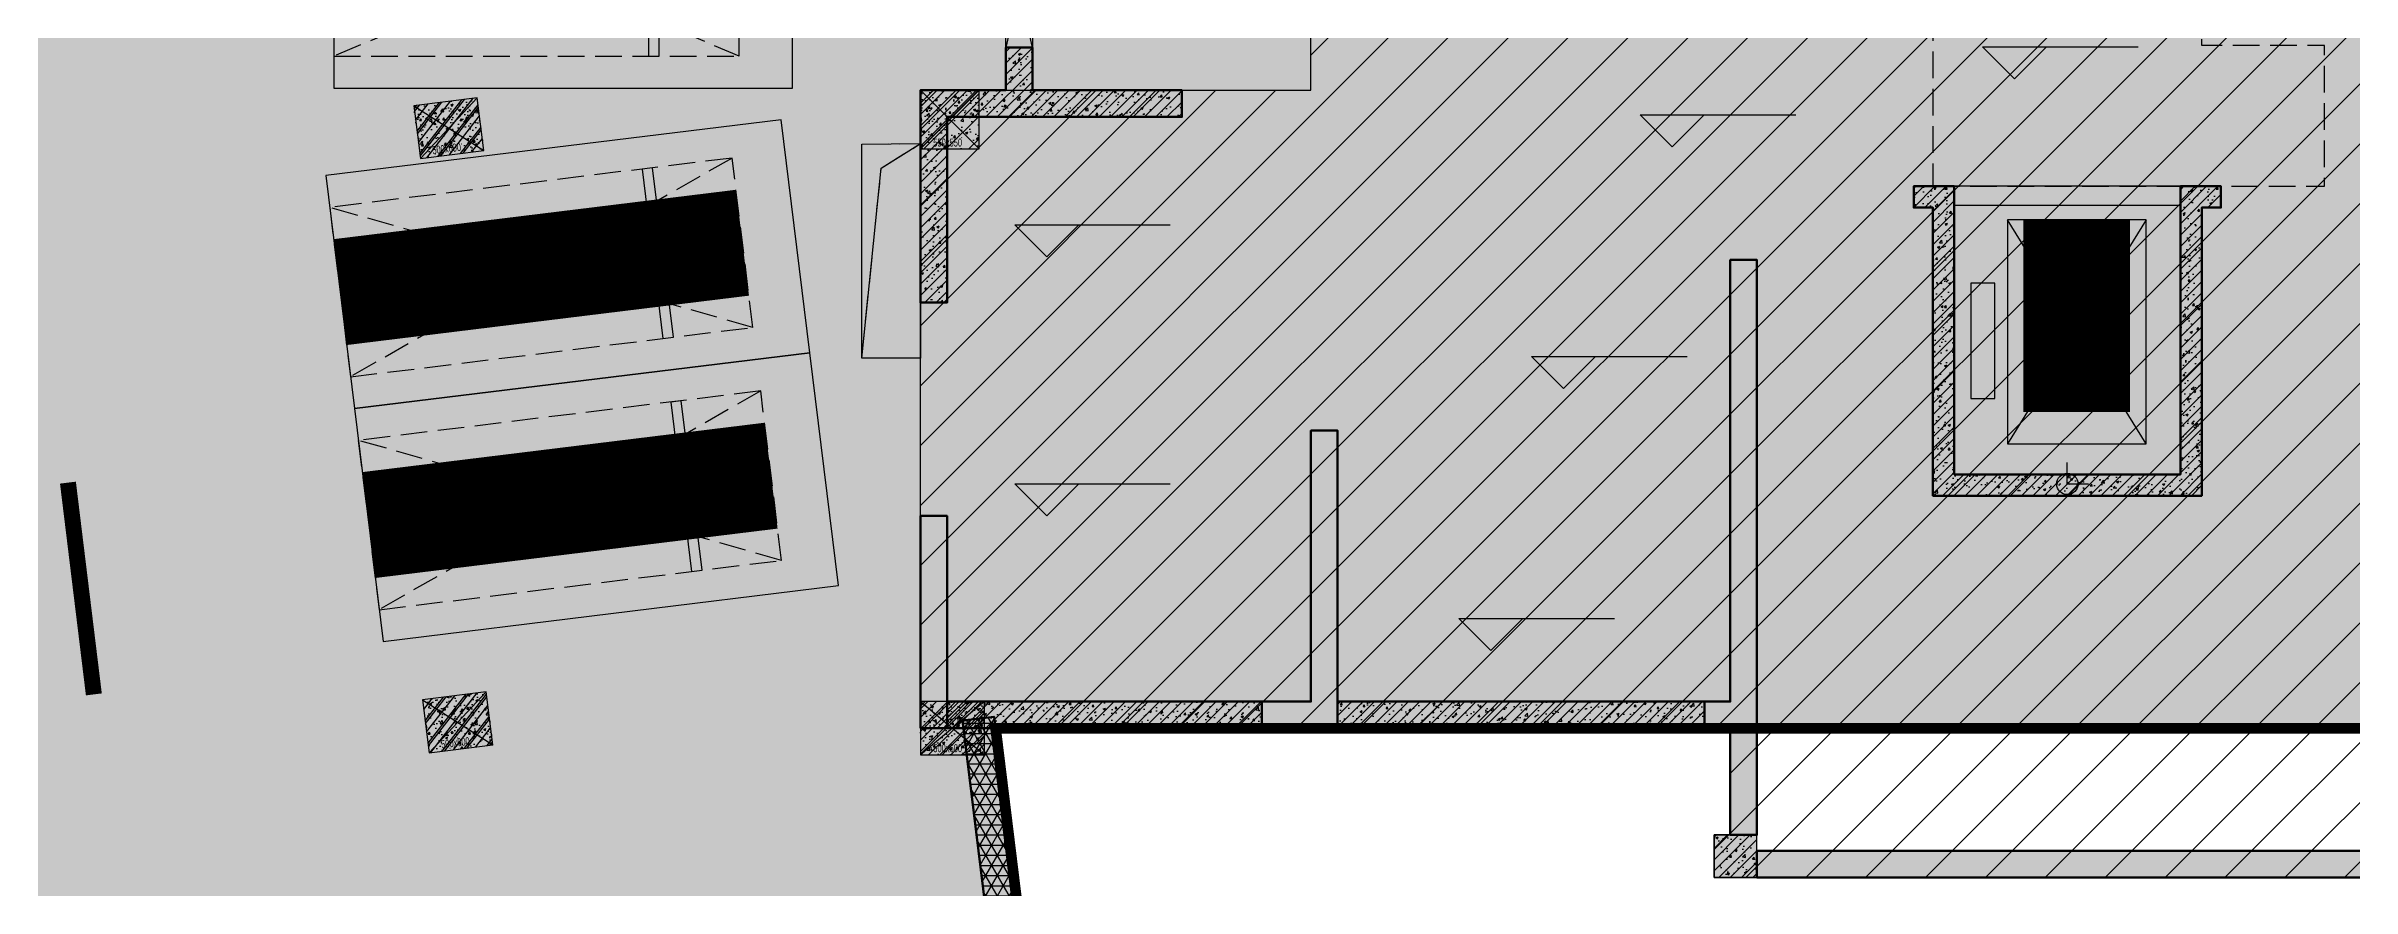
# Model space of a CAD drawing. Extents: x -1338203 to 1886333, y -530034 to 1031844.
# Drawn here: x 825661 to 847274, y 64253 to 72143 of the extents above; entities that cross this region are included whole.
import ezdxf
from ezdxf.enums import TextEntityAlignment as Align

# ---------------------------------------------------------------- set-up
doc = ezdxf.new("R2010")
doc.units = 0
doc.header["$LTSCALE"] = 1000
doc.header["$MEASUREMENT"] = 0
doc.linetypes.add('A-02-平面B1$0$DASH', pattern=[0.35, 0.25, -0.1])
doc.linetypes.add('DASH', pattern=[0.35, 0.25, -0.1])
for name, color, linetype in [('$0$0A-O-HOLE', 52, 'Continuous'), ('0A-P-PKNG-LINE', 9, 'Continuous'), ('A-001-平面参照B1$0$0G-NOTE', 4, 'Continuous'), ('A-001-车位参照B1$0$A-001-车位参照B1$0$0A-P-PKNG-CAR(B)', 21, 'Continuous'), ('A-001-车库楼板开洞B1$0$0A-O-HOLE', 52, 'Continuous'), ('A-02-平面B1$0$0A-A-SYMB-ELEV', 150, 'Continuous'), ('A-02-平面B1$0$0A-A-SYMB-NAME', 13, 'Continuous'), ('A-02-平面B1$0$0A-E-EVTR', 2, 'Continuous'), ('A-02-平面B1$0$0A-E-STRS', 2, 'Continuous'), ('A-02-平面B1$0$0A-O-HOLE', 52, 'Continuous'), ('A-02-平面B1$0$A01-125-交通核文字编号B2$0$0A-A-SYMB-ELEV', 150, 'Continuous'), ('p-a-core', 1, 'Continuous'), ('S-02-墙柱B1_1(QB)$0$0S-CC-LINE', 52, 'Continuous'), ('S-02-墙柱B1_1(QB)$0$0S-CW-HATCH', 251, 'Continuous'), ('S-02-墙柱B1_1(QB)$0$0S-CW-HATCH-UP', 251, 'Continuous'), ('S-02-墙柱B1_1(QB)$0$0S-S-HOLE', 55, 'Continuous'), ('S001南区墙柱$0$0S-CW-HATCH', 251, 'Continuous'), ('S001南区墙柱$0$0S-CW-HATCH-UP', 251, 'Continuous'), ('S001南区墙柱$0$0S-F-WALL-HATCH', 251, 'Continuous'), ('S001南区墙柱$0$0S-F-WALL-HATCH-UP', 251, 'Continuous'), ('S001南区墙柱$0$S001-墙柱B1_1$0$0S-CC-LINE', 52, 'Continuous'), ('S001南区墙柱$0$S001-墙柱B1_1$0$0S-CW-HATCH-UP', 251, 'Continuous'), ('S001地下一墙柱$0$DIM', 3, 'Continuous'), ('中心线', 42, 'Continuous')]:
    doc.layers.add(name, color=color, linetype=linetype)
for name, color, linetype, plot in [('A-001-主楼相对位置参照$0$AAD-A-MARK', 6, 'Continuous', False), ('A-001-主楼组合参照B1$0$0A-X-AREA', 6, 'Continuous', False), ('A-02-平面B1$0$A01-125-交通核文字编号B2$0$AAD-A-MARK', 6, 'Continuous', False), ('A-02-平面B1$0$AAD-A-MARK', 6, 'Continuous', False), ('S-02-墙柱B1_1(QB)$0$AAD-A-MARK', 6, 'Continuous', False), ('S001南区墙柱$0$S001-墙柱B1_1$0$0S-A-TIPS', 10, 'Continuous', False)]:
    doc.layers.add(name, color=color, linetype=linetype, plot=plot)
doc.layers.add('p-a-mini', color=7, linetype='Continuous', true_color=0x0050ff)
doc.layers.add('p-a-wall', color=7, linetype='Continuous', lineweight=50)
doc.layers.add('S-02-墙柱B1_1(QB)$0$0S-CW-LINE', color=7, linetype='Continuous', lineweight=50)
doc.layers.add('p-h-walkable', color=7, linetype='Continuous', lineweight=70, true_color=0xf0f0f0)
doc.styles.add('A-001-平面参照B1$0$AAD-HT', font='simhei.ttf', dxfattribs={"width": 0.6})
doc.styles.add('S001南区墙柱$0$S001-墙柱B1_1$0$AAD-S', font='aad-s.shx', dxfattribs={"width": 0.7, "bigfont": 'aad-hztxt.shx'})
pattern_1 = [(45, (844606.6, 68039.074), (-53.033, 53.033), []), (50, (844606.6, 68039.07), (215.178, -18.8256), [22.5, -247.5]), (355, (844606.6, 68039.07), (-41.6254, 225.6576), [18, -198]), (100.4514, (844624.53, 68037.5), (173.553, 206.832), [19.122, -210.3426]), (46.1842, (844606.6, 68099.07), (320.1723, -49.656), [33.75, -371.25]), (96.6356, (844633.28, 68094.94), (280.399, 292.235), [28.683, -315.514]), (351.1842, (844606.6, 68099.07), (280.399, 292.236), [27, -297]), (21, (844636.6, 68084.07), (179.072, -120.7857), [22.5, -247.5]), (326, (844636.6, 68084.07), (72.9946, 217.545), [18, -198]), (71.4514, (844651.52, 68074), (252.0668, 96.759), [19.122, -210.3426]), (37.5, (844606.6, 68039.07), (3.64796, 99.86816), [0, -195.6, 0, -201, 0, -198.75]), (7.5, (844606.6, 68039.07), (78.9209, 118.3235), [0, -114.6, 0, -191.1, 0, -75.75]), (327.5, (844539.7, 68039.07), (160.14673, -6.76646), [0, -75, 0, -234, 0, -310.5]), (317.5, (844509.7, 68039.07), (174.9559, 30.0315), [0, -97.5, 0, -155.4, 0, -220.5])]
pattern_2 = [(45, (844606.6, 68039.074), (-53.033, 53.033), []), (50, (844606.6, 68039.07), (215.178, -18.8256), [22.5, -247.5]), (355, (844606.6, 68039.07), (-41.6254, 225.6576), [18, -198]), (100.4514, (844624.53, 68037.5), (173.553, 206.832), [19.122, -210.3426]), (46.1842, (844606.6, 68099.07), (320.172, -49.656), [33.75, -371.25]), (96.6356, (844633.28, 68094.94), (280.399, 292.235), [28.683, -315.514]), (351.1842, (844606.6, 68099.07), (280.399, 292.236), [27, -297]), (21, (844636.6, 68084.07), (179.072, -120.7857), [22.5, -247.5]), (326, (844636.6, 68084.07), (72.9946, 217.545), [18, -198]), (71.4514, (844651.52, 68074), (252.0668, 96.759), [19.122, -210.3426]), (37.5, (844606.6, 68039.07), (3.64796, 99.86816), [0, -195.6, 0, -201, 0, -198.75]), (7.5, (844606.6, 68039.07), (78.9209, 118.3235), [0, -114.6, 0, -191.1, 0, -75.75]), (327.5, (844539.7, 68039.07), (160.14673, -6.76646), [0, -75, 0, -234, 0, -310.5]), (317.5, (844509.7, 68039.07), (174.9559, 30.0315), [0, -97.5, 0, -155.4, 0, -220.5])]

# ---------------------------------------------------------------- blocks, each defined once
blk = doc.blocks.new('A-001-平面参照B1')
at = {"layer": 'A-001-平面参照B1$0$0G-NOTE', "style": 'A-001-平面参照B1$0$AAD-HT', "width": 0.8}
blk.add_text('2#', height=3000, rotation=0, dxfattribs=at).set_placement((70368, -238898), align=Align.MIDDLE_LEFT)
blk = doc.blocks.new('A$C2C814229')
at = {"layer": '$0$0A-O-HOLE', "linetype": 'DASH'}
blk.add_lwpolyline([(66941, -235665), (67491, -235660), (67491, -237671), (66941, -237671)], close=True, dxfattribs=at)
blk.add_lwpolyline([(66941, -237671), (67123, -235889), (67491, -235660)], dxfattribs=at)
blk = doc.blocks.new('A-001-车库楼板开洞B1')
at = {"layer": 'A-001-车库楼板开洞B1$0$0A-O-HOLE'}
blk.add_lwpolyline([(66941, -235665), (67491, -235660), (67491, -237671), (66941, -237671)], close=True, dxfattribs=at)
blk.add_lwpolyline([(66941, -237671), (67123, -235889), (67491, -235660)], dxfattribs=at)
blk = doc.blocks.new('A$C9cb663f1')
at = {"layer": '中心线', "color": 251, "const_width": 150}
blk.add_lwpolyline([(413462, -295695), (413219, -293710)], dxfattribs=at)
blk = doc.blocks.new('A-001-车位参照B1$0$A-001-车位参照B1$0$A-001-车位参照B1$0$A$C43AE5A3B')
at = {"color": 241}
blk.add_lwpolyline([(2500, 0), (2500, 4300), (300, 4300), (300, 0)], close=True, dxfattribs=at)
at = {"color": 241, "linetype": 'DASH'}
for points in [[(2200, 0), (2200, 3800), (600, 3800), (600, 0), (2200, 0)], [(600, 3800), (2200, 0)], [(2200, 3800), (600, 0)]]:
    blk.add_lwpolyline(points, dxfattribs=at)
at = {"color": 241}
blk.add_lwpolyline([(2200, 3050), (600, 3050), (600, 2950), (2200, 2950), (2200, 3050)], dxfattribs=at)
at = {"layer": 'p-a-mini', "ltscale": 0.002, "const_width": 1000}
blk.add_lwpolyline([(1400, 0), (1400, 3800)], dxfattribs=at)
blk = doc.blocks.new('A-001-主楼相对位置参照')
at = {"layer": 'A-001-主楼相对位置参照$0$AAD-A-MARK'}
blk.add_lwpolyline([(77181, -238760), (79301, -238760), (79301, -236240), (77181, -236240)], close=True, dxfattribs=at)
blk = doc.blocks.new('A-02-平面B1$0$asdgsdfg')
at = {"layer": 'A-02-平面B1$0$0A-A-SYMB-NAME', "linetype": 'A-02-平面B1$0$DASH', "flags": 128}
blk.add_lwpolyline([(-1260, 2790), (2410, 2790), (2410, 4110), (1260, 4110), (1260, 5250), (-1710, 5250), (-1713, 4310), (-1260, 4310)], close=True, dxfattribs=at)
at = {"layer": 'A-02-平面B1$0$A01-125-交通核文字编号B2$0$0A-A-SYMB-ELEV'}
for p, q in [((-495, 3798), (-795, 4098)), ((-795, 4098), (664, 4098)), ((-495, 3798), (-195, 4098))]:
    blk.add_line(p, q, dxfattribs=at)
at = {"layer": 'A-02-平面B1$0$A01-125-交通核文字编号B2$0$AAD-A-MARK'}
for q in [(0, 200), (200, 0)]:
    blk.add_line((0, 0), q, dxfattribs=at)
blk.add_circle((0, 0), 100, dxfattribs=at)
blk = doc.blocks.new('A-02-平面B1$0$zsdg')
at = {"layer": 'A-02-平面B1$0$0A-E-STRS'}
for p, q in [((460, 8364), (460, 8960)), ((1143, 8648), (1710, 8884)), ((1710, 8884), (1710, 8960)), ((1009, 8484), (985, 8661)), ((985, 8661), (1167, 8463)), ((1167, 8463), (1143, 8648)), ((1156, 8546), (1710, 8776)), ((1528, 8700), (1710, 8700)), ((1710, 7400), (1710, 8776)), ((460, 8364), (995, 8587)), ((460, 8256), (1009, 8484)), ((903, 8440), (1710, 8440)), ((460, 7400), (460, 8256)), ((520, 8180), (1710, 8180)), ((460, 7950), (460, 6910)), ((520, 7920), (1710, 7920)), ((520, 7660), (1710, 7660)), ((520, 7400), (1710, 7400))]:
    blk.add_line(p, q, dxfattribs=at)
at = {"layer": 'A-02-平面B1$0$0A-E-STRS', "flags": 128}
for points in [[(520, 9250), (1710, 9250)], [(520, 8990), (1710, 8990)], [(520, 8730), (1339, 8730)], [(520, 8470), (714, 8470)]]:
    blk.add_lwpolyline(points, dxfattribs=at)
blk = doc.blocks.new('A-02-平面B1$0$xx')
at = {"layer": 'A-02-平面B1$0$0A-E-EVTR'}
for p, q in [((1798, 2385), (498, 2385)), ((498, 2385), (498, 285)), ((1798, 285), (498, 2385)), ((1798, 2385), (498, 285)), ((1798, 285), (1798, 2385)), ((381, 1791), (156, 1791)), ((156, 1791), (156, 711)), ((381, 711), (381, 1791)), ((156, 711), (381, 711)), ((498, 285), (1798, 285))]:
    blk.add_line(p, q, dxfattribs=at)
blk = doc.blocks.new('A-02-平面B1$0$A$Cd8ea794f')
at = {"flags": 128}
blk.add_lwpolyline([(340, 7060), (280, 7060)], dxfattribs=at)
at = {"layer": 'A-02-平面B1$0$0A-O-HOLE', "flags": 128}
blk.add_lwpolyline([(-1710, 5350), (-1593, 8294), (-1090, 8490)], dxfattribs=at)
at = {"layer": 'A-02-平面B1$0$AAD-A-MARK'}
for q in [(0, 200), (200, 0)]:
    blk.add_line((0, 0), q, dxfattribs=at)
blk.add_circle((0, 0), 100, dxfattribs=at)
for name, p in [('A-02-平面B1$0$zsdg', (0, 0)), ('A-02-平面B1$0$xx', (-1060, 90))]:
    blk.add_blockref(name, p)
blk = doc.blocks.new('A-02-平面B1')
at = {"layer": 'A-02-平面B1$0$0A-A-SYMB-ELEV'}
for p, q in [((-3704, 3159), (-4004, 3459)), ((-4004, 3459), (-2545, 3459)), ((-3704, 3159), (-3404, 3459)), ((-9567, 2129), (-9867, 2429)), ((-9867, 2429), (-8408, 2429)), ((-9567, 2129), (-9267, 2429)), ((-4723, 895), (-5023, 1195)), ((-5023, 1195), (-3564, 1195)), ((-4723, 895), (-4423, 1195)), ((-9567, -300), (-9867, 0)), ((-9867, 0), (-8408, 0)), ((-9567, -300), (-9267, 0)), ((-5404, -1562), (-5704, -1262)), ((-5704, -1262), (-4245, -1262)), ((-5404, -1562), (-5104, -1262))]:
    blk.add_line(p, q, dxfattribs=at)
at = {"layer": 'A-02-平面B1$0$AAD-A-MARK'}
for q in [(0, 200), (200, 0)]:
    blk.add_line((0, 0), q, dxfattribs=at)
blk.add_circle((0, 0), 100, dxfattribs=at)
for name in ['A-02-平面B1$0$A$Cd8ea794f', 'A-02-平面B1$0$asdgsdfg']:
    blk.add_blockref(name, (0, 0))
blk = doc.blocks.new('S001南区墙柱$0$AAD_BLOCK_20230215093950878')
at = {"layer": 'S001南区墙柱$0$0S-CW-HATCH'}
h = blk.add_hatch(color=256, dxfattribs=at)
h.dxf.hatch_style = 1
h.paths.add_polyline_path([(-300, -250), (300, -250), (300, 250), (-300, 250)])
at = {"layer": 'S001南区墙柱$0$0S-CW-HATCH-UP'}
h = blk.add_hatch(dxfattribs=at)
h.set_pattern_fill('钢筋混凝土', color=256, scale=30, pattern_type=2)
h.set_pattern_definition([(45, (-42203.53, -84001.15), (-106.06602, 106.06602), []), (50, (-42203.53, -84001.15), (215.17805, -18.82564), [22.5, -247.5]), (355, (-42203.53, -84001.15), (-41.6254, 225.65764), [18, -198]), (100.4514, (-42185.6, -84002.72), (173.5528, 206.83186), [19.12206, -210.34263]), (46.1842, (-42203.53, -83941.15), (320.1723, -49.6557), [33.75, -371.25]), (96.6356, (-42176.85, -83945.3), (280.3988, 292.2354), [28.6831, -315.5139]), (351.1842, (-42203.53, -83941.15), (280.3986, 292.2356), [27, -297]), (21, (-42173.53, -83956.15), (179.0721, -120.78567), [22.5, -247.5]), (326, (-42173.53, -83956.15), (72.9946, 217.545), [18, -198]), (71.4514, (-42158.6, -83966.21), (252.0668, 96.75915), [19.12206, -210.34263]), (37.5, (-42203.53, -84001.15), (3.647957, 99.868156), [1.5, -195.6, 1.5, -201, 1.5, -198.75]), (7.5, (-42203.53, -84001.15), (78.92086, 118.32351), [1.5, -114.6, 1.5, -191.1, 1.5, -75.75]), (327.5, (-42270.43, -84001.15), (160.14673, -6.76646), [1.5, -75, 1.5, -234, 1.5, -310.5]), (317.5, (-42300.43, -84001.15), (174.95585, 30.0315), [1.5, -97.5, 1.5, -155.4, 1.5, -220.5])])
h.paths.add_polyline_path([(-300, -250), (300, -250), (300, 250), (-300, 250)])
at = {"layer": 'S001南区墙柱$0$S001-墙柱B1_1$0$0S-CW-HATCH-UP', "transparency": 33554661}
h = blk.add_hatch(dxfattribs=at)
h.set_pattern_fill('钢筋混凝土', color=0, scale=30)
h.set_pattern_definition([(45, (48108.52, -15514.205), (-53.03301, 53.03301), []), (50, (48108.52, -15514.2), (215.17805, -18.82564), [22.5, -247.5]), (355, (48108.52, -15514.2), (-41.6254, 225.6576), [18, -198]), (100.4514, (48126.45, -15515.77), (173.5528, 206.8319), [19.1221, -210.3426]), (46.1842, (48108.52, -15454.2), (320.1723, -49.6557), [33.75, -371.25]), (96.6356, (48135.2, -15458.34), (280.3988, 292.2354), [28.683, -315.514]), (351.1842, (48108.52, -15454.2), (280.3986, 292.2356), [27, -297]), (21, (48138.52, -15469.2), (179.0721, -120.78567), [22.5, -247.5]), (326, (48138.52, -15469.2), (72.9946, 217.545), [18, -198]), (71.4514, (48153.44, -15479.27), (252.0668, 96.75915), [19.1221, -210.3426]), (37.5, (48108.52, -15514.205), (3.64796, 99.86816), [0, -195.6, 0, -201, 0, -198.75]), (7.5, (48108.52, -15514.2), (78.92086, 118.32351), [0, -114.6, 0, -191.1, 0, -75.75]), (327.5, (48041.62, -15514.205), (160.14673, -6.76646), [0, -75, 0, -234, 0, -310.5]), (317.5, (48011.62, -15514.2), (174.95585, 30.0315), [0, -97.5, 0, -155.4, 0, -220.5])])
h.paths.add_polyline_path([(-300, -250), (300, -250), (300, 250), (-300, 250)])
at = {"layer": 'S001南区墙柱$0$S001-墙柱B1_1$0$0S-A-TIPS'}
for p, q in [((-300, 250), (300, -250)), ((300, 250), (-300, -250))]:
    blk.add_line(p, q, dxfattribs=at)
at = {"layer": 'S001南区墙柱$0$S001-墙柱B1_1$0$0S-CC-LINE'}
blk.add_lwpolyline([(-300, -250), (300, -250), (300, 250), (-300, 250)], close=True, dxfattribs=at)
at = {"layer": 'S001南区墙柱$0$S001-墙柱B1_1$0$0S-A-TIPS', "style": 'S001南区墙柱$0$S001-墙柱B1_1$0$AAD-S', "width": 0.7}
blk.add_text('500x600', height=75, dxfattribs=at).set_placement((-45, -187), align=Align.MIDDLE_CENTER)

msp = doc.modelspace()

# ---------------------------------------------------------------- hatches: boundary and pattern name
at = {"ltscale": 0.002}
h = msp.add_hatch(dxfattribs=at)
h.set_pattern_fill('ANSI31', color=8, scale=250)
h.set_pattern_definition([(45, (750675.6, 322538.54), (-280.633, 280.633), [])])
h.paths.add_polyline_path([(837516.6, 71729.1), (837516.6, 72329.1), (839416.6, 72329.1), (839416.6, 76729.1), (843446.6, 76729.1), (843446.3, 79199.1), (846566.3, 79199.1), (846566.6, 76729.1), (863946.6, 76729.1), (863946.6, 79199.1), (867066.6, 79199.1), (867066.6, 77629.1), (871196.5, 77629.1), (871196.5, 76729.1), (872996.6, 76729.1), (872996.6, 74929.1), (875856.6, 74929.1), (875856.6, 71729.1), (876656.6, 71729.1), (876656.6, 69175.8), (877556.6, 69175.8), (877556.6, 65749.1), (869066.6, 65749.1), (869066.6, 64749.1), (869216.6, 64749.1), (869216.6, 64349.1), (862596.6, 64349.1), (862596.6, 64749.1), (862746.6, 64749.1), (862746.6, 65749.1), (847766.6, 65749.1), (847766.6, 64749.1), (847916.6, 64749.1), (847916.6, 64349.1), (841296.6, 64349.1), (841296.6, 64749.1), (841446.6, 64749.1), (841446.6, 65749.1), (833856.6, 65749.1), (833856.6, 67549.1), (833856.6, 69749.1), (833856.6, 71729.1)])
at = {"layer": 'p-h-walkable', "ltscale": 0.002}
h = msp.add_hatch(color=256, dxfattribs=at)
h.dxf.hatch_style = 1
h.paths.add_polyline_path([(633826.6, 244460.7), (640276.6, 244575.6), (640576.6, 234544.8), (645576.7, 234544.6), (645576.7, 209278.9), (732355.9, 209029), (732355.1, 235229.9), (738506.7, 235229.9), (738506.6, 268838.9), (732734.3, 268838.9), (732734.3, 272898.9), (711963.1, 272898.9), (711963.1, 278984.7), (717256.7, 278984.7), (717256.7, 284049), (733571.6, 284135.6), (733996.6, 290449.1), (739216.6, 290449.1), (739766.6, 284299.1), (754626.6, 284299.1), (755296.6, 290449.1), (760516.6, 290449.1), (760816.6, 283049.1), (760816.3, 275879.2), (775122.6, 275879.2), (776006.6, 274138.9), (776006.6, 259429.1), (778716.6, 259429.1), (778716.6, 238849.1), (783416.6, 238849.1), (783416.6, 237229.1), (782066.6, 237229.1), (782066.6, 234429.1), (779546.6, 234429.1), (779546.6, 237129.1), (773916.6, 237129.1), (773916.6, 243229.1), (764306.6, 243225.6), (764306.6, 236639.1), (760766.6, 236639.1), (760766.6, 234429.1), (758246.6, 234429.1), (758246.6, 238649.1), (762116.6, 238649.1), (762116.6, 243225.6), (748656.6, 243225.6), (748756.3, 207529.1), (800106.6, 207528.9), (800206.7, 201639.7), (812908.2, 202239.1), (812576.6, 180449.3), (744206, 180449.3), (744206, 173439), (728556.7, 173439), (728556.6, 122289.1), (746356.6, 122289.1), (750916.6, 132325.6), (842896.6, 132325.6), (843211.6, 121345.6), (839116.6, 121345.6), (839116.6, 93449.1), (864906.6, 93449.1), (864906.6, 79694), (875856.6, 74929.1), (875856.6, 65749.1), (834560.6, 65749.1), (839142.9, 28436.3), (869465.5, 32160.2), (871163.4, 18334), (873704.3, 18646.1), (877328.9, 5540.2), (761876.2, -8638.5), (761133.2, 2082.3), (764950.9, 5291.5), (763253.1, 19116.3), (799242.7, 23536.1), (793807.6, 65749.1), (750756.6, 65749.1), (751556.6, 81645.6), (636016.6, 81645.6), (636016.6, 96345.6), (629416.6, 96345.6), (629416.6, 118203.2), (622306.6, 118203.2), (622286.6, 139083.2), (644406.6, 137003.2), (644406.6, 129968.2), (656656.6, 129968.2), (656406.6, 138083.2), (712156.6, 138083.2), (711856.6, 184449.1), (581811.6, 184349.1), (581826.6, 197199.1), (585876.6, 197449.1), (585976.6, 209279), (629226.6, 209578.9), (628926.8, 236145.4), (633826.6, 236145.6)])
at = {"layer": 'S-02-墙柱B1_1(QB)$0$0S-CW-HATCH'}
h = msp.add_hatch(color=256, dxfattribs=at)
h.dxf.hatch_style = 1
h.paths.add_polyline_path([(834656.6, 72129.1), (834906.6, 72129.1), (834906.6, 71729.1), (836306.6, 71729.1), (836306.6, 71479.1), (834106.6, 71479.1), (834106.6, 69739), (833856.6, 69739), (833856.6, 71729.1), (834656.6, 71729.1)])
h = msp.add_hatch(color=256, dxfattribs=at)
h.dxf.hatch_style = 1
h.paths.add_polyline_path([(843546.6, 70829.1), (843166.6, 70829.1), (843166.6, 70629.1), (843346.6, 70629.1), (843346.6, 67929.1), (845866.6, 67929.1), (845866.6, 70629.1), (846046.6, 70629.1), (846046.6, 70829.1), (845666.6, 70829.1), (845666.6, 68129.1), (843546.6, 68129.1)])
h = msp.add_hatch(color=256, dxfattribs=at)
h.dxf.hatch_style = 1
h.paths.add_polyline_path([(841206.6, 65999.1), (841206.6, 65749.1), (841446.6, 65749.1), (841446.6, 64749.1), (841696.6, 64749.1), (841696.6, 70139.1), (841446.6, 70139.1), (841446.6, 65999.1)])
h.paths.add_polyline_path([(837056.6, 65999.1), (837056.6, 65749.1), (837766.6, 65749.1), (837766.6, 68539.1), (837516.6, 68539.1), (837516.6, 65999.1)])
h.paths.add_polyline_path([(833856.6, 65749.1), (834106.6, 65749.1), (834106.6, 67739.1), (833856.6, 67739.1)])
h = msp.add_hatch(color=256, dxfattribs=at)
h.dxf.hatch_style = 1
h.paths.add_polyline_path([(834106.6, 65999.1), (837056.6, 65999.1), (837056.6, 65749.1), (834106.6, 65749.1)])
h = msp.add_hatch(color=256, dxfattribs=at)
h.dxf.hatch_style = 1
h.paths.add_polyline_path([(837766.6, 65999.1), (841206.6, 65999.1), (841206.6, 65749.1), (837766.6, 65749.1)])
h = msp.add_hatch(color=256, dxfattribs=at)
h.dxf.hatch_style = 1
h.paths.add_polyline_path([(841696.6, 64749.1), (841296.6, 64749.1), (841296.6, 64349.1), (841696.6, 64349.1)])
h = msp.add_hatch(color=256, dxfattribs=at)
h.dxf.hatch_style = 1
h.paths.add_polyline_path([(841696.6, 64599.1), (847516.6, 64599.1), (847516.6, 64349.1), (841696.6, 64349.1)])
at = {"layer": 'S-02-墙柱B1_1(QB)$0$0S-CW-HATCH-UP'}
h = msp.add_hatch(dxfattribs=at)
h.set_pattern_fill('钢筋混凝土', color=256, scale=30)
h.set_pattern_definition([(45, (844606.6, 68039.074), (-53.033, 53.033), []), (50, (844606.6, 68039.07), (215.178, -18.8256), [22.5, -247.5]), (355, (844606.6, 68039.07), (-41.6254, 225.6576), [18, -198]), (100.4514, (844624.53, 68037.5), (173.553, 206.832), [19.122, -210.3426]), (46.1842, (844606.6, 68099.07), (320.1723, -49.656), [33.75, -371.25]), (96.6356, (844633.28, 68094.94), (280.399, 292.235), [28.683, -315.514]), (351.1842, (844606.6, 68099.07), (280.399, 292.236), [27, -297]), (21, (844636.6, 68084.07), (179.072, -120.7857), [22.5, -247.5]), (326, (844636.6, 68084.07), (72.9946, 217.545), [18, -198]), (71.4514, (844651.52, 68074), (252.0668, 96.759), [19.122, -210.3426]), (37.5, (844606.6, 68039.07), (3.64796, 99.86816), [0, -195.6, 0, -201, 0, -198.75]), (7.5, (844606.6, 68039.07), (78.9209, 118.3235), [0, -114.6, 0, -191.1, 0, -75.75]), (327.5, (844539.7, 68039.07), (160.14673, -6.76646), [0, -75, 0, -234, 0, -310.5]), (317.5, (844509.7, 68039.07), (174.9559, 30.0315), [0, -97.5, 0, -155.4, 0, -220.5])])
h.paths.add_polyline_path([(834656.6, 72129.1), (834906.6, 72129.1), (834906.6, 71729.1), (836306.6, 71729.1), (836306.6, 71479.1), (834106.6, 71479.1), (834106.6, 69739), (833856.6, 69739), (833856.6, 71729.1), (834656.6, 71729.1)])
h = msp.add_hatch(dxfattribs=at)
h.set_pattern_fill('钢筋混凝土', color=256, scale=30)
h.set_pattern_definition(pattern_1)
h.paths.add_polyline_path([(843546.6, 70829.1), (843166.6, 70829.1), (843166.6, 70629.1), (843346.6, 70629.1), (843346.6, 67929.1), (845866.6, 67929.1), (845866.6, 70629.1), (846046.6, 70629.1), (846046.6, 70829.1), (845666.6, 70829.1), (845666.6, 68129.1), (843546.6, 68129.1)])
h = msp.add_hatch(dxfattribs=at)
h.set_pattern_fill('钢筋混凝土', color=256, scale=30)
h.set_pattern_definition(pattern_1)
h.paths.add_polyline_path([(841206.6, 65999.1), (841206.6, 65749.1), (841446.6, 65749.1), (841446.6, 64749.1), (841696.6, 64749.1), (841696.6, 70139.1), (841446.6, 70139.1), (841446.6, 65999.1)])
h.paths.add_polyline_path([(837056.6, 65999.1), (837056.6, 65749.1), (837766.6, 65749.1), (837766.6, 68539.1), (837516.6, 68539.1), (837516.6, 65999.1)])
h.paths.add_polyline_path([(833856.6, 65749.1), (834106.6, 65749.1), (834106.6, 67739.1), (833856.6, 67739.1)])
h = msp.add_hatch(dxfattribs=at)
h.set_pattern_fill('钢筋混凝土', color=256, scale=30)
h.set_pattern_definition(pattern_2)
h.paths.add_polyline_path([(834106.6, 65999.1), (837056.6, 65999.1), (837056.6, 65749.1), (834106.6, 65749.1)])
h = msp.add_hatch(dxfattribs=at)
h.set_pattern_fill('钢筋混凝土', color=256, scale=30)
h.set_pattern_definition(pattern_2)
h.paths.add_polyline_path([(837766.6, 65999.1), (841206.6, 65999.1), (841206.6, 65749.1), (837766.6, 65749.1)])
h = msp.add_hatch(dxfattribs=at)
h.set_pattern_fill('钢筋混凝土', color=256, scale=30)
h.set_pattern_definition(pattern_1)
h.paths.add_polyline_path([(841696.6, 64749.1), (841296.6, 64749.1), (841296.6, 64349.1), (841696.6, 64349.1)])
h = msp.add_hatch(dxfattribs=at)
h.set_pattern_fill('钢筋混凝土', color=256, scale=30)
h.set_pattern_definition(pattern_2)
h.paths.add_polyline_path([(841696.6, 64599.1), (847516.6, 64599.1), (847516.6, 64349.1), (841696.6, 64349.1)])
at = {"layer": 'S001南区墙柱$0$0S-CW-HATCH'}
h = msp.add_hatch(color=256, dxfattribs=at)
h.dxf.hatch_style = 1
h.paths.add_polyline_path([(833856.7, 71179.1), (834406.7, 71179.1), (834406.7, 71729.1), (833856.7, 71729.1)])
at = {"layer": 'S001南区墙柱$0$0S-CW-HATCH-UP'}
h = msp.add_hatch(dxfattribs=at)
h.set_pattern_fill('钢筋混凝土', color=256, scale=30, pattern_type=2)
h.set_pattern_definition([(45, (763253.08, -2212.07), (-106.06602, 106.06602), []), (50, (763253.08, -2212.07), (215.17805, -18.82564), [22.5, -247.5]), (355, (763253.08, -2212.07), (-41.6254, 225.65764), [18, -198]), (100.4514, (763271, -2213.64), (173.5528, 206.83186), [19.12206, -210.34263]), (46.1842, (763253.08, -2152.07), (320.1723, -49.6557), [33.75, -371.25]), (96.6356, (763279.76, -2156.2), (280.3988, 292.2354), [28.6831, -315.5139]), (351.1842, (763253.08, -2152.07), (280.3986, 292.2356), [27, -297]), (21, (763283.08, -2167.07), (179.07212, -120.78567), [22.5, -247.5]), (326, (763283.08, -2167.07), (72.9946, 217.545), [18, -198]), (71.4514, (763298, -2177.14), (252.0668, 96.75915), [19.12206, -210.34263]), (37.5, (763253.08, -2212.075), (3.647957, 99.868156), [1.5, -195.6, 1.5, -201, 1.5, -198.75]), (7.5, (763253.08, -2212.07), (78.92086, 118.32351), [1.5, -114.6, 1.5, -191.1, 1.5, -75.75]), (327.5, (763186.18, -2212.075), (160.14673, -6.76646), [1.5, -75, 1.5, -234, 1.5, -310.5]), (317.5, (763156.18, -2212.07), (174.95585, 30.0315), [1.5, -97.5, 1.5, -155.4, 1.5, -220.5])])
h.paths.add_polyline_path([(833856.7, 71179.1), (834406.7, 71179.1), (834406.7, 71729.1), (833856.7, 71729.1)])
at = {"layer": 'S001南区墙柱$0$0S-F-WALL-HATCH'}
h = msp.add_hatch(color=256, dxfattribs=at)
h.dxf.hatch_style = 1
h.paths.add_polyline_path([(834249.3, 65820.8), (834547.3, 65857.4), (839142.9, 28436.3), (869465.5, 32160.2), (871171.6, 18264.5), (870873.7, 18227.9), (869204.1, 31825.8), (838881.9, 28102)])
at = {"layer": 'S001南区墙柱$0$0S-F-WALL-HATCH-UP'}
h = msp.add_hatch(dxfattribs=at)
h.set_pattern_fill('NET3', color=256, scale=30)
h.set_pattern_definition([(0, (763253.08, -2212.075), (0, 95.25), []), (60, (763253.08, -2212.075), (-82.48892, 47.625), []), (120, (763253.08, -2212.075), (-82.48892, -47.625), [])])
h.paths.add_polyline_path([(834249.3, 65820.8), (834547.3, 65857.4), (839142.9, 28436.3), (869465.5, 32160.2), (871171.6, 18264.5), (870873.7, 18227.9), (869204.1, 31825.8), (838881.9, 28102)])

# ---------------------------------------------------------------- linework, layer by layer
at = {"layer": 'A-001-主楼组合参照B1$0$0A-X-AREA', "flags": 128}
msp.add_lwpolyline([(847916.6, 64349.1), (841296.6, 64349.1), (841296.6, 64749.1), (841446.6, 64749.1), (841446.6, 65749.1), (833856.6, 65749.1), (833856.6, 67549.1), (833856.6, 67549.1), (833856.6, 69749.1), (833856.6, 71729.1), (837516.6, 71729.1), (837516.6, 72329.1), (839416.6, 72329.1), (839416.6, 76729.1), (839416.6, 76729.1), (843446.6, 76729.1), (843446.3, 79199.1), (846566.3, 79199.1), (846566.6, 76729.1), (863946.6, 76729.1)], dxfattribs=at)
at = {"layer": 'p-a-core', "ltscale": 0.002, "const_width": 1000}
msp.add_lwpolyline([(844694.9, 70514.1), (844694.9, 68714.1)], dxfattribs=at)
at = {"layer": 'p-a-wall'}
msp.add_lwpolyline([(834249.3, 65820.8), (834547.3, 65857.4), (839142.9, 28436.3), (869465.5, 32160.2), (871171.6, 18264.5), (870873.7, 18227.9), (869204.1, 31825.8), (838881.9, 28102)], close=True, dxfattribs=at)
at = {"layer": 'p-h-walkable', "ltscale": 0.002, "const_width": 100}
msp.add_lwpolyline([(875856.6, 65749.1), (834560.6, 65749.1), (839142.9, 28436.3), (869465.5, 32160.2), (871163.4, 18334)], dxfattribs=at)
at = {"layer": 'S-02-墙柱B1_1(QB)$0$0S-CC-LINE'}
msp.add_lwpolyline([(841696.6, 64749.1), (841296.6, 64749.1), (841296.6, 64349.1), (841696.6, 64349.1)], close=True, dxfattribs=at)
at = {"layer": 'S-02-墙柱B1_1(QB)$0$0S-CW-LINE'}
msp.add_lwpolyline([(834906.6, 71729.1), (836306.6, 71729.1), (836306.6, 71479.1), (834106.6, 71479.1), (834106.6, 69739), (833856.6, 69739), (833856.6, 71729.1), (834656.6, 71729.1), (834656.6, 72129.1), (834906.6, 72129.1), (834906.6, 71729.1)], dxfattribs=at)
for points in [[(834656.6, 72129.1), (834906.6, 72129.1), (834906.6, 71729.1), (836306.6, 71729.1), (836306.6, 71479.1), (834106.6, 71479.1), (834106.6, 69739), (833856.6, 69739), (833856.6, 71729.1), (834656.6, 71729.1)], [(843546.6, 70829.1), (843166.6, 70829.1), (843166.6, 70629.1), (843346.6, 70629.1), (843346.6, 67929.1), (845866.6, 67929.1), (845866.6, 70629.1), (846046.6, 70629.1), (846046.6, 70829.1), (845666.6, 70829.1), (845666.6, 68129.1), (843546.6, 68129.1)]]:
    msp.add_lwpolyline(points, close=True, dxfattribs=at)
at = {"layer": 'S-02-墙柱B1_1(QB)$0$0S-CW-LINE', "flags": 128}
for points in [[(841206.6, 65999.1), (841446.6, 65999.1), (841446.6, 70139.1), (841696.6, 70139.1), (841696.6, 64749.1), (841446.6, 64749.1), (841446.6, 65749.1), (841206.6, 65749.1)], [(833856.6, 65749.1), (833856.6, 67739.1), (834106.6, 67739.1), (834106.6, 65749.1)], [(834106.6, 65999.1), (837056.6, 65999.1), (837056.6, 65749.1), (834106.6, 65749.1)], [(837766.6, 65999.1), (841206.6, 65999.1), (841206.6, 65749.1), (837766.6, 65749.1)], [(841696.6, 64599.1), (847516.6, 64599.1), (847516.6, 64349.1), (841696.6, 64349.1)]]:
    msp.add_lwpolyline(points, close=True, dxfattribs=at)
msp.add_lwpolyline([(837056.6, 65749.1), (837056.6, 65999.1), (837516.6, 65999.1), (837516.6, 68539.1), (837766.6, 68539.1), (837766.6, 65749.1), (837056.6, 65749.1)], dxfattribs=at)
at = {"layer": 'S-02-墙柱B1_1(QB)$0$0S-S-HOLE'}
msp.add_lwpolyline([(834656.6, 73229.1), (834906.6, 73229.1), (834906.6, 72129.1), (834656.6, 72129.1)], close=True, dxfattribs=at)
for points in [[(834906.6, 72129.1), (834656.6, 73229.1)], [(834906.6, 73229.1), (834656.6, 72129.1)]]:
    msp.add_lwpolyline(points, dxfattribs=at)
at = {"layer": 'S-02-墙柱B1_1(QB)$0$AAD-A-MARK'}
for q in [(844606.6, 68239.1), (844806.6, 68039.1)]:
    msp.add_line((844606.6, 68039.1), q, dxfattribs=at)
msp.add_circle((844606.6, 68039.1), 100, dxfattribs=at)
msp.add_circle((844606.6, 68039.1), 100, dxfattribs=at)
at = {"layer": 'S001南区墙柱$0$S001-墙柱B1_1$0$0S-A-TIPS'}
for p, q in [((833856.7, 71729.1), (834406.7, 71179.1)), ((834406.7, 71729.1), (833856.7, 71179.1))]:
    msp.add_line(p, q, dxfattribs=at)
at = {"layer": 'S001南区墙柱$0$S001-墙柱B1_1$0$0S-CC-LINE'}
msp.add_lwpolyline([(833856.7, 71179.1), (834406.7, 71179.1), (834406.7, 71729.1), (833856.7, 71729.1)], close=True, dxfattribs=at)
at = {"layer": 'S001地下一墙柱$0$DIM', "color": 2}
msp.add_lwpolyline([(843546.6, 68129.1), (845666.6, 68129.1), (845666.6, 70829.1), (843546.6, 70829.1)], close=True, dxfattribs=at)

# ---------------------------------------------------------------- block references
for name, p in [('A-001-平面参照B1', (766365.4, 306889.1)), ('S001南区墙柱$0$AAD_BLOCK_20230215093950878', (834156.6, 65749.1))]:
    msp.add_blockref(name, p)
at = {"ltscale": 0.002}
for name, p in [('A-001-主楼相对位置参照', (766365.4, 306889.1)), ('A-001-车库楼板开洞B1', (766365.4, 306889.1)), ('A$C9cb663f1', (412646.2, 361761.3)), ('A-02-平面B1', (844606.6, 68039.1))]:
    msp.add_blockref(name, p, dxfattribs=at)
at = {"rotation": 7.166417273599052}
for p in [(829436, 71373.9), (829518.2, 65804.8)]:
    msp.add_blockref('S001南区墙柱$0$AAD_BLOCK_20230215093950878', p, dxfattribs=at)
at = {"layer": '0A-P-PKNG-LINE', "ltscale": 0.002}
msp.add_blockref('A$C2C814229', (766365.4, 306889.1), dxfattribs=at)
at = {"layer": 'A-001-车位参照B1$0$A-001-车位参照B1$0$0A-P-PKNG-CAR(B)'}
for p, rotation in [((828356.7, 74249.3), 270), ((828245.8, 71226.8), 276.9999965282974), ((828514, 69043.2), 276.9999965282974)]:
    msp.add_blockref('A-001-车位参照B1$0$A-001-车位参照B1$0$A-001-车位参照B1$0$A$C43AE5A3B', p, dxfattribs=dict(at, rotation=rotation))

# ---------------------------------------------------------------- texts
at = {"layer": 'S001南区墙柱$0$S001-墙柱B1_1$0$0S-A-TIPS', "style": 'S001南区墙柱$0$S001-墙柱B1_1$0$AAD-S', "width": 0.7}
msp.add_text('550x550', height=75, dxfattribs=at).set_placement((834111.7, 71239.2), align=Align.MIDDLE_CENTER)

doc.saveas('drawing.dxf')
